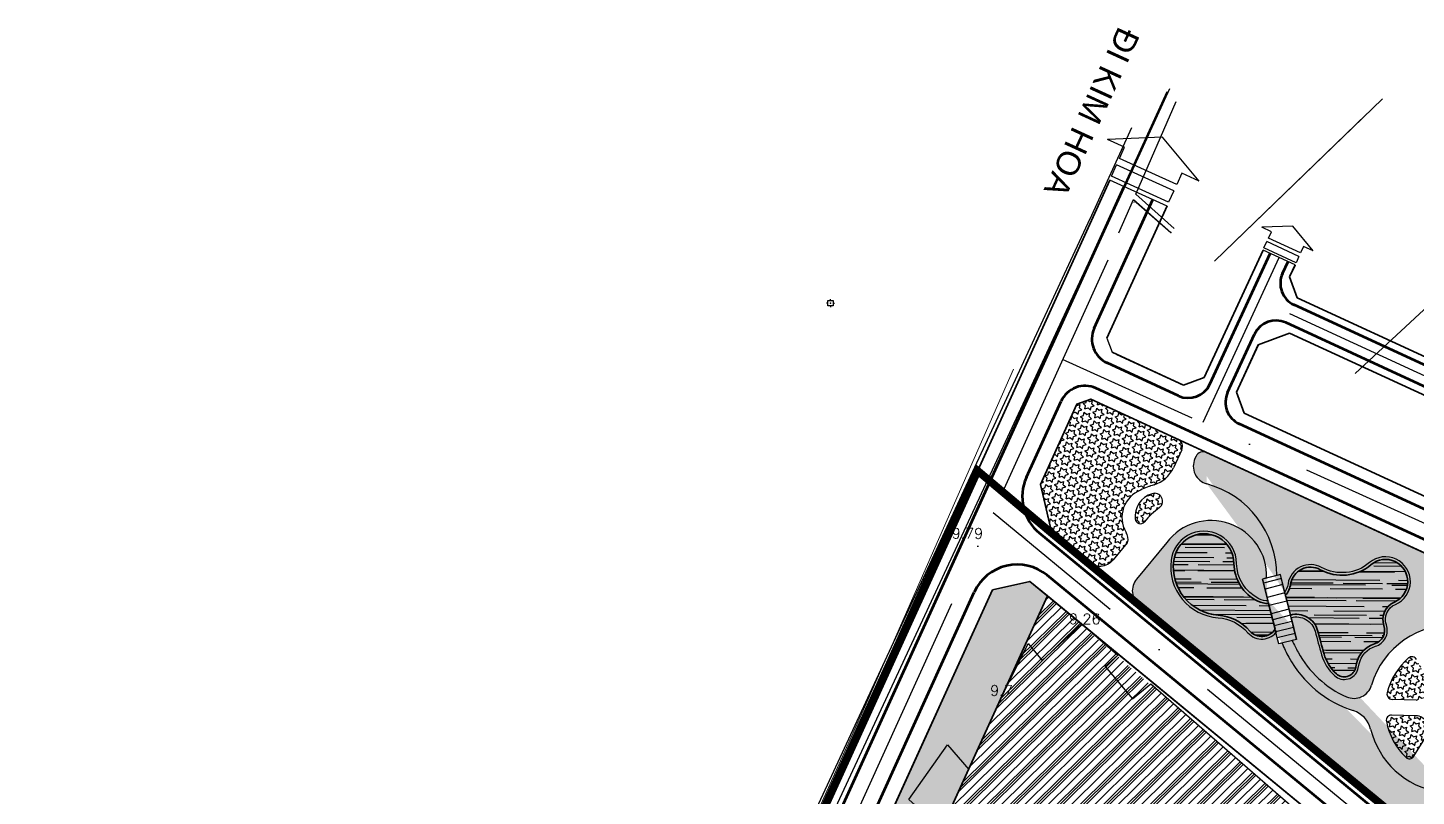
# Model space of a CAD drawing. Extents: x 577299 to 581055, y 2342699 to 2346415.
# Drawn here: x 577640 to 578170, y 2346122 to 2346415 of the extents above; entities that cross this region are included whole.
import ezdxf

# ---------------------------------------------------------------- set-up
doc = ezdxf.new("R2010")
doc.units = 0
doc.header["$LTSCALE"] = 10
doc.header["$MEASUREMENT"] = 0
for name, pattern in [('ACAD_ISO10W100', [18, 12, -3, 0, -3]), ('CENTER', [2, 1.25, -0.25, 0.25, -0.25]), ('DUONGDUT', [0.1875, 0.125, -0.0625])]:
    doc.linetypes.add(name, pattern=pattern)
for name, color, linetype in [('B', 67, 'Continuous'), ('BoCo', 103, 'Continuous'), ('cayxanh', 74, 'Continuous'), ('Cot-An', 251, 'Continuous'), ('dientich', 11, 'Continuous'), ('DUONG', 7, 'Continuous'), ('HTCN', 192, 'Continuous'), ('KYHIEU', 2, 'Continuous'), ('Lop_ao', 140, 'Continuous'), ('Lopcaodo', 7, 'Continuous'), ('Lopduong', 7, 'Continuous'), ('moc', 8, 'Continuous'), ('NEN', 8, 'Continuous'), ('POINT', 8, 'Continuous'), ('THUAbo', 8, 'Continuous'), ('Tim dg', 6, 'CENTER'), ('Vhe', 5, 'Continuous')]:
    doc.layers.add(name, color=color, linetype=linetype)
for name, color, linetype, lineweight in [('r-g-t-ke', 7, 'Continuous', 20), ('whe', 142, 'Continuous', 35), ('wlong-duong', 40, 'Continuous', 53)]:
    doc.layers.add(name, color=color, linetype=linetype, lineweight=lineweight)
doc.styles.add('BIGFONT', font='VHARIAL.TTF', dxfattribs={"height": 10})
doc.styles.add('CHUNHO', font='romans.shx')
pattern_1 = [(318.2146699745364, (579255.8355675586, 2345385.64402831), (1.442671834009721, 1.614372318174636), [1.25, -1.25]), (18.21466997453639, (579255.8355675586, 2345385.64402831), (-0.6767515217007483, 2.056576616664023), [1.25, -1.25]), (78.2146699745364, (579257.0229326254, 2345386.034750987), (-2.11942335571047, 0.4422042984893877), [1.25, -1.25])]
pattern_2 = [(359.5822414465865, (-17089.49387132749, 4285.578996322351), (11.03616359567783, 4.919663920374569), [74.99999999999999, -9.999999999999998, 24.99999999999999, -4.999999999999999]), (359.5822414465865, (-17082.82582009817, 4288.0304434055), (-4.951380630073677, 6.686279223613923), [15, -1.65, 29.99999999999999, -3.749999999999999]), (359.5822414465865, (-17086.96295019053, 4289.810655358597), (26.02373440256408, 3.160339814767193), [39.99999999999999, -6.999999999999998, 20, -4.999999999999999])]

# ---------------------------------------------------------------- blocks, each defined once
blk = doc.blocks.new('dct')
at = {"layer": 'Lopcaodo', "style": 'CHUNHO'}
blk.add_attdef('CAO_DO', (0, 0), '', height=4, dxfattribs=at)
blk = doc.blocks.new('CD')
at = {"layer": 'POINT'}
blk.add_point((0, 0), dxfattribs=at)
blk = doc.blocks.new('dc-2')
at = {"layer": 'KYHIEU'}
for p, q in [((-0.5003374570862054, -0.5000000125728566), (-0.5003374570862054, 0.4999999874271432)), ((-0.5003374570862054, 0.4999999874271432), (0.4996625429137946, 0.4999999874271432)), ((-0.0003374570862053616, 0.4999999874271432), (-0.0003374570862053616, 0.7499999874271432)), ((0.4996625429137946, 0.4999999874271432), (0.4996625429137946, -0.5000000125728568)), ((-0.5003374570862054, -1.25728567557104e-08), (-0.7503374570862054, -1.25728567557104e-08)), ((0.4996625429137946, -0.5000000125728568), (-0.5003374570862054, -0.5000000125728566)), ((-0.0003374570862053616, -0.5000000125728568), (-0.0003374570862053616, -0.7500000125728568)), ((0.4996625429137946, -1.25728567557104e-08), (0.7496625429137946, -1.25728567557104e-08))]:
    blk.add_line(p, q, dxfattribs=at)
blk.add_point((0, 0), dxfattribs=at)
blk = doc.blocks.new('1898')
at = {"layer": 'Vhe', "color": 5}
for p, q in [((12423.54196934628, -118.4557452017194, -0.9760984428329067), (12404.06507459246, -128.3742790229663, -0.9760984428329067)), ((12423.54196934628, -118.4557452017184, -0.9760984428329067), (12404.06507459246, -128.3742790229654, -0.9760984428329067)), ((12423.54196934628, -118.4557452017184, -0.9760984428329067), (12419.1907688026, -124.2033821880637, -0.9760984428329067)), ((12423.02252679349, -127.1041825505187, -0.9760984428329067), (12408.51852498121, -146.2629725049984, -0.9760984428329067)), ((12404.06507459246, -128.3742790229663, -0.9760984428329067), (12400.33556644663, -149.1098091288842, -0.9760984428329067)), ((12424.57511449911, -128.2734364923228, 5.235), (12410.07111268683, -147.4322264467998, 5.235)), ((12428.40687249, -131.1742368547796, 5.235), (12413.90287067773, -150.3330268092566, 5.235)), ((12424.57511449911, -128.2734364923228, 5.235), (12428.40687249, -131.1742368547796, 5.235)), ((12404.68676699032, -143.3621721425425, -0.9760984428329067), (12400.33556644663, -149.1098091288842, -0.9760984428329067)), ((12408.51852498121, -146.2629725049984, -0.9760984428329067), (12404.68676699032, -143.3621721425425, -0.9760984428329067)), ((12413.90287067773, -150.3330268092575, 5.235), (12410.07111268683, -147.4322264467998, 5.235))]:
    blk.add_line(p, q, dxfattribs=at)
at = {"layer": 'Vhe'}
blk.add_line((12429.67756111581, -132.0717324268215, 5.235), (12415.16553987168, -151.2411154998372, 5.235), dxfattribs=at)
at = {"layer": 'Vhe', "color": 5, "elevation": -0.976098442832907}
blk.add_lwpolyline([(12419.1907688026, -124.2033821880637), (12423.02252679349, -127.1041825505187)], dxfattribs=at)

msp = doc.modelspace()

# ---------------------------------------------------------------- hatches: boundary and pattern name
at = {"layer": 'cayxanh'}
h = msp.add_hatch(dxfattribs=at)
h.set_pattern_fill('STARS', color=256, scale=9.999999999999998, angle=-0.4177585534135331, style=0)
h.set_pattern_definition(pattern_1)
edge = h.paths.add_edge_path()
edge.add_arc((578069.0001528959, 2346228.609113977), 11.20125756312435, 111.5257006584895, 209.7725051964968)
edge.add_arc((578054.477876072, 2346220.301379686), 5.529402113543356, -14.248786636534987, 29.772505195250574, ccw=False)
edge.add_line((578059.8371723355, 2346218.940412642), (578054.4176756839, 2346212.358540299))
edge.add_arc((578049.0138140141, 2346216.80806601), 7.000000000010494, 230.5320470859664, 320.5320470859664, ccw=False)
edge.add_line((578044.5642883026, 2346211.404204341), (578030.9966310996, 2346222.575778164))
edge.add_line((578030.9966310996, 2346222.575778163), (578026.6980869276, 2346241.128123628))
edge.add_line((578026.6980869276, 2346241.128123628), (578040.6221934246, 2346271.764259464))
edge.add_line((578040.6221934245, 2346271.764259464), (578045.9100604381, 2346273.731629933))
edge.add_line((578079.1398152709, 2346258.417830992), (578045.9100604381, 2346273.731629933))
edge.add_arc((578077.8841963462, 2346255.693235405), 2.999999999999999, 335.2575767658583, 425.2575767649085)
edge.add_line((578080.6087919341, 2346254.437616481), (578077.4090659699, 2346247.494459545))
edge.add_arc((578066.5106836192, 2346252.516935242), 12, 287.0439313361021, 335.2575767665818)
edge.add_arc((578080.6432074029, 2346206.41798115), 36.21661754630862, 107.0439313365298, 115.7831414926397)
h = msp.add_hatch(dxfattribs=at)
h.set_pattern_fill('STARS', color=256, scale=9.999999999999998, angle=-0.4177585534135331, style=0)
h.set_pattern_definition(pattern_1)
edge = h.paths.add_edge_path()
edge.add_arc((578080.6432074029, 2346206.41798115), 36.21661754630862, 0.02908018003929153, 74.75297722712111)
edge.add_line((578118.2140184888, 2346206.773658396), (578116.8598202844, 2346206.436362708))
edge.add_line((578119.8389175946, 2346200.249900356), (578118.2140184887, 2346206.773658396))
edge.add_arc((578124.3035443935, 2346183.19264821), 7.432219969702514, 14.970974729324098, 105.4113350081189, ccw=False)
edge.add_arc((578767.7722453382, 2346355.260238015), 658.645271435802, 194.9709747297381, 195.777762318551)
edge.add_arc((578150.2457852233, 2346180.776701245), 16.9417312036397, 195.7777623195876, 228.1957113385021)
edge.add_arc((578142.6191218426, 2346172.248027304), 5.500390657223896, 228.1957113346022, 341.6055295784261)
edge.add_line((578147.838478127, 2346170.512337998), (578148.2943068739, 2346172.650999674))
edge.add_arc((578157.1093654891, 2346170.772181174), 9.013058157993562, 106.97235972122371, 167.9681638457425, ccw=False)
edge.add_arc((578152.6077887833, 2346185.521619963), 6.408035755282806, 286.972359718552, 378.9538681779423)
edge.add_arc((578164.5805391632, 2346189.633388707), 6.251087194342817, 113.385964269693, 198.9538681741316, ccw=False)
edge.add_arc((578158.3335008607, 2346204.079150428), 9.487576003592038, 293.3859642636142, 490.1731294273501)
edge.add_arc((578141.7394328541, 2346223.734268315), 16.23569657483529, 241.16842505912211, 310.17312942066576, ccw=False)
edge.add_arc((578129.7243645592, 2346201.907441279), 8.679604839538351, 61.16842506177714, 170.7491279118418)
edge.add_arc((578113.4594026939, 2346204.556612661), 7.799688030414588, 319.8027678580179, 350.7491279089581, ccw=False)
edge.add_line((578122.3284554048, 2346190.357626728), (578124.3912785402, 2346181.972764737))
edge.add_arc((578175.7211880907, 2346204.853222081), 57.83167329956535, 203.7387609080251, 208.6169103150879)
edge.add_arc((578159.2581643588, 2346195.870985865), 39.07769457827701, 208.6169103148852, 246.1803260212792)
edge.add_arc((578146.3032843501, 2346166.525635749), 6.999999999999998, 246.1803260213546, 343.6380935645047)
edge.add_arc((578183.8250565096, 2346155.509479938), 32.10548650564248, 86.04337115464939, 163.6380935663871)
edge.add_arc((578183.8250565093, 2346155.509479937), 32.10548650650272, 74.8219149864468, 86.04337115454463)
edge.add_arc((578194.0636576167, 2346193.250840607), 6.999999999999998, 254.8219149866089, 335.25757676442)
edge.add_line((578200.4210473215, 2346190.321063117), (578203.8046812684, 2346197.663286097))
edge.add_arc((578201.0800856804, 2346198.918905022), 2.999999999999999, 335.2575767656092, 425.2575767653007)
edge.add_line((578202.3357046051, 2346201.643500609), (578090.0381976225, 2346253.395355296))
edge.add_arc((578092.0083594571, 2346248.113413754), 6.999999999999998, 155.2575767675006, 254.7529772270705)
edge.add_arc((578088.7825786979, 2346250.670759709), 2.999999999999999, 65.25757676557194, 155.2575767673208)
edge.add_line((578086.05798311, 2346251.926378633), (578085.6509697525, 2346251.043191244))
h = msp.add_hatch(dxfattribs=at)
h.set_pattern_fill('STARS', color=256, scale=9.999999999999998, angle=-0.4177585534135331, style=0)
h.set_pattern_definition(pattern_1)
edge = h.paths.add_edge_path()
edge.add_arc((578071.7723976672, 2346228.981523048), 9.000249294071224, 106.1393657114784, 186.6998764701709)
edge.add_arc((578064.8199537678, 2346228.164813792), 2, 186.6998764692809, 320.8377741506316)
edge.add_arc((578091.7820324642, 2346206.204662577), 32.77358090608131, 126.91033483037671, 140.8377741528524, ccw=False)
edge.add_arc((578070.2976911601, 2346234.808371595), 2.999999999999999, 306.9103348298107, 470.0218435923043)
h = msp.add_hatch(dxfattribs=at)
h.set_pattern_fill('STARS', color=256, scale=9.999999999999998, angle=-0.4177585534135331, style=0)
h.set_pattern_definition(pattern_1)
edge = h.paths.add_edge_path()
edge.add_arc((578113.4594026932, 2346204.556612661), 7.799688030315282, 244.05375282160048, 271.84683683611183, ccw=False)
edge.add_arc((578116.6784799474, 2346211.172444835), 15.15711242534553, 180.5369600444693, 244.053752817864, ccw=False)
edge.add_arc((578089.0635665576, 2346210.913638003), 12.45901370603451, 0.5369600446737026, 120.2086784279197)
edge.add_arc((578089.2427225332, 2346210.605924434), 12.81508182325971, 120.2086784282464, 172.7450347045518)
edge.add_arc((578095.8886512774, 2346209.759870242), 19.51464722477747, 172.7450347024747, 265.8190035085605)
edge.add_arc((578093.2561243863, 2346173.748153723), 16.59316251841031, 40.73764090049178, 85.81900350681917, ccw=False)
edge.add_arc((578111.1440508538, 2346189.154655186), 7.01484884669059, 220.7376408995817, 327.2027208900288)
edge.add_line((578111.4215437532, 2346205.081828923), (578113.4896081644, 2346196.778819966))
edge.add_line((578112.9778364922, 2346205.469461123), (578111.4215437531, 2346205.081828923))
edge.add_arc((578091.7820324642, 2346206.204662577), 21.20855085957809, 358.0134247795088, 502.8495891248411)
edge.add_line((578074.8776936072, 2346219.012709351), (578063.3456503369, 2346205.007269077))
edge.add_arc((578068.7495120068, 2346200.557743365), 6.999999999999998, 140.5320470859421, 230.5320470862167)
edge.add_line((578273.8521799848, 2346022.609147811), (578064.2999862949, 2346195.153881696))
edge.add_line((578118.8480542677, 2346180.592091189), (578117.5988038044, 2346180.280935264))
edge.add_line((578117.5988038047, 2346180.280935264), (578116.4253099638, 2346184.992360026))
edge.add_arc((578175.721188091, 2346204.853222082), 61.83167329986616, 203.1022873292087, 208.6169103156715)
edge.add_arc((578159.2581643583, 2346195.870985865), 43.07769457832286, 208.6169103154257, 252.1198774820242)
edge.add_arc((578142.9619074198, 2346145.356892074), 9.999999999999998, 13.95281147137003, 72.11987748237694)
edge.add_arc((578183.8250565096, 2346155.509479938), 32.10548650563096, 193.9528114711926, 327.1866918038057)
edge.add_arc((578220.8931049879, 2346131.608565271), 12, 24.29789114360461, 147.1866918028881)
edge.add_line((578229.4111557519, 2346133.006412433), (578230.3089727489, 2346132.995658454))
edge.add_arc((578220.8929288159, 2346131.608335471), 8.632196089849787, 9.32072358741045, 349.3067735775382)
edge.add_arc((578230.3329268701, 2346134.995515), 2, 269.3137485725422, 383.9089402904576)
edge.add_arc((578122.950833953, 2346087.390273982), 119.4613685933994, 23.90894028822649, 24.29789114286682)
edge.add_line((578229.3752245712, 2346130.006627616), (578233.2072673864, 2346129.960727715))
edge.add_arc((578233.1833132654, 2346127.96087117), 2, 20.20592453185558, 89.31374857914973)
edge.add_arc((578122.950833953, 2346087.390273982), 119.4613685933994, 10.67716005192726, 20.20592453353419)
edge.add_arc((578362.9722412291, 2346132.643700825), 124.7888076437661, 190.6771600519674, 231.0450510735249)
edge.add_line((578284.9461909244, 2346031.363002269), (578278.0750602908, 2346023.018148937))
edge.add_arc((578282.630250209, 2346033.269941859), 2.999999999999999, 320.5320470911137, 411.0450510750945)
edge.add_ellipse((578275.7591195754, 2346024.925088527), major_axis=(0.02187359289593699, 2.999920256595803), ratio=1, start_angle=140.9498056396243, end_angle=230.9498056405588)
h = msp.add_hatch(dxfattribs=at)
h.set_pattern_fill('STARS', color=256, scale=9.999999999999998, angle=-0.4177585534135331, style=0)
h.set_pattern_definition([(48.21464620028392, (579556.370419061, 2345085.167860158), (-1.614371719553713, 1.442672503875605), [1.249999999999999, -1.249999999999999]), (108.2146462002839, (579556.370419061, 2345085.167860158), (-2.056576897474435, -0.6767506683468802), [1.25, -1.25]), (168.2146462002839, (579555.9796968764, 2345086.355225386), (-0.4422051779207214, -2.119423172222485), [1.25, -1.25])])
h.paths.add_polyline_path([(577993.5458589662, 2345939.453014708), (577975.4973740315, 2345916.839553862), (577952.2090230398, 2345934.355022863), (577961.8581604532, 2345945.474350109), (577933.6675818441, 2345968.944197607), (577923.3006881773, 2345953.648567187), (577902.6583259583, 2345968.213020093), (578008.4135201827, 2346200.898003968), (578022.6425017347, 2346204.194832709), (578029.3649530881, 2346198.659583664), (577935.1799488356, 2345991.431594949)])
h = msp.add_hatch(dxfattribs=at)
h.set_pattern_fill('STARS', color=256, scale=9.999999999999998, angle=-0.4177585534135331, style=0)
h.set_pattern_definition(pattern_1)
edge = h.paths.add_edge_path()
edge.add_arc((578183.8250565103, 2346155.509479938), 25.60823175998226, 250.6668061523263, 286.2122012290365)
edge.add_arc((578190.4163709956, 2346132.840046638), 2, 286.2122012307616, 388.439503683398)
edge.add_line((578192.1750118665, 2346133.792507811), (578187.7859397837, 2346141.896566816))
edge.add_arc((578183.3893376065, 2346139.515413882), 4.999999999999999, 28.43950368890857, 148.4395036888415)
edge.add_line((578179.1288975866, 2346142.132406591), (578174.3051126557, 2346134.279329166))
edge.add_arc((578176.0092886637, 2346133.232532082), 2, 148.4395036814494, 250.6668061523957)
edge = h.paths.add_edge_path()
edge.add_arc((578197.458464575, 2346147.135103269), 4.999999999999999, 88.43950368877171, 208.4395036879976)
edge.add_line((578193.0618623979, 2346144.753950334), (578197.4509344792, 2346136.649891332))
edge.add_arc((578199.2095753499, 2346137.602352506), 2, 208.4395036934721, 310.6668061569274)
edge.add_arc((578183.8250565103, 2346155.509479938), 25.60823175998226, 310.6668061553433, 346.2122012212297)
edge.add_arc((578206.7530188796, 2346149.883009074), 2, 346.2122012151382, 448.4395036914796)
edge.add_line((578206.8074837427, 2346151.882267333), (578197.5946267329, 2346152.133248911))
edge = h.paths.add_edge_path()
edge.add_arc((578197.8941834765, 2346163.129169326), 4.999999999999999, 148.4395036890227, 268.4395036882332)
edge.add_line((578197.758021319, 2346158.131023684), (578206.9708783325, 2346157.880042104))
edge.add_arc((578207.0253431951, 2346159.879300361), 2, 268.4395036906816, 370.6668061507681)
edge.add_arc((578183.8250565103, 2346155.509479938), 25.60823175998226, 10.66680615040558, 46.21220122572944)
edge.add_arc((578200.1617043952, 2346172.552442377), 2, 46.21220122123034, 148.4395036894175)
edge.add_line((578198.4575283877, 2346173.59923946), (578193.633743457, 2346165.746162035))
edge = h.paths.add_edge_path()
edge.add_line((578175.4751011559, 2346177.226452066), (578179.8641732377, 2346169.122393063))
edge.add_arc((578184.260775415, 2346171.503545997), 4.999999999999999, 208.4395036893701, 328.4395036888177)
edge.add_line((578188.5212154349, 2346168.886553288), (578193.3450003637, 2346176.73963071))
edge.add_arc((578191.6408243559, 2346177.786427794), 2, 328.439503676275, 430.6668061535652)
edge.add_arc((578183.8250565096, 2346155.509479938), 25.60823176051242, 70.66680615217128, 86.04337115485113)
edge.add_arc((578183.8250565103, 2346155.509479938), 25.60823175998226, 86.0433711552387, 106.2122012219513)
edge.add_arc((578177.2337420268, 2346178.178913239), 2, 106.2122012205526, 208.4395036934721)
edge = h.paths.add_edge_path()
edge.add_line((578170.1991785425, 2346174.369068545), (578174.5882506256, 2346166.26500954))
edge.add_arc((578170.1916484484, 2346163.883856606), 4.999999999999999, -91.56049631108488, 28.439503688761704, ccw=False)
edge.add_line((578170.055486291, 2346158.885710964), (578160.8426292766, 2346159.136692543))
edge.add_arc((578160.8970941401, 2346161.1359508), 2, 166.212201228888, 268.4395036876132, ccw=False)
edge.add_arc((578183.8250565103, 2346155.509479938), 25.60823175998226, 130.666806149267, 166.2122012276127, ccw=False)
edge.add_arc((578168.4405376718, 2346173.416607372), 2, 28.439503691862512, 130.6668061456468, ccw=False)
edge = h.paths.add_edge_path()
edge.add_arc((578169.755929542, 2346147.889790548), 4.999999999999999, 328.4395036888039, 448.4395036861645)
edge.add_line((578169.8920916992, 2346152.887936191), (578160.6792346877, 2346153.138917771))
edge.add_arc((578160.6247698248, 2346151.139659514), 2, 88.43950368121044, 190.6668061507681)
edge.add_arc((578183.8250565103, 2346155.509479938), 25.60823175998226, 190.6668061546455, 226.2122012257294)
edge.add_arc((578167.4884086247, 2346138.4665175), 2, 226.2122012236547, 328.4395036894174)
edge.add_line((578169.192584632, 2346137.419720416), (578174.0163695612, 2346145.272797839))
at = {"layer": 'HTCN'}
h = msp.add_hatch(dxfattribs=at)
h.set_pattern_fill('PLASTI', color=256, scale=24.99999999999999, angle=44.58224144658647, style=0)
h.set_pattern_definition([(44.58224144658647, (-17089.49387132749, 4285.578996322351), (-4.387077063733642, 4.451522754840438), []), (44.58224144658647, (-17090.0422559604, 4286.135436666897), (-4.387077063733642, 4.451522754840438), []), (44.58224144658647, (-17090.59064059355, 4286.691877011443), (-4.387077063733642, 4.451522754840438), []), (44.58224144658647, (-17092.2357944923, 4288.361198044266), (-4.387077063733642, 4.451522754840438), [])])
h.paths.add_polyline_path([(578029.3649530862, 2346198.659583665), (577988.9816783734, 2346109.803506021), (578106.3485738428, 2346004.802418965), (578125.9419725817, 2346027.800785487), (578148.4067552942, 2346056.171719138), (578136.6978957565, 2346067.203402829), (578146.5827265701, 2346081.694813093), (578137.789494364, 2346087.35298583), (578130.2585092057, 2346094.461088674), (578125.9078783621, 2346099.444336927), (578133.8200529872, 2346108.521338251)])
at = {"layer": 'Lop_ao'}
h = msp.add_hatch(dxfattribs=at)
h.set_pattern_fill('AR-RROOF', color=130, scale=4.999999999999999, angle=-0.4177585534135331, style=0)
h.set_pattern_definition(pattern_2)
edge = h.paths.add_edge_path()
edge.add_arc((578113.4594026932, 2346204.556612661), 8.799688030571227, 244.0537528209879, 271.8468368346515)
edge.add_line((578113.742997298, 2346195.761495633), (578116.2000866452, 2346185.896602281))
edge.add_arc((578111.1440508538, 2346189.154655186), 6.014848846640188, 220.7376408994883, 327.20272089048177, ccw=False)
edge.add_arc((578093.2561243868, 2346173.748153724), 17.59316251763934, 40.73764090032822, 85.819003507701)
edge.add_arc((578095.8886512776, 2346209.759870241), 18.51464722495417, 172.7450347016839, 265.81900350808155, ccw=False)
edge.add_arc((578089.2427225334, 2346210.605924433), 11.81508182355287, 120.2086784275152, 172.7450347011119, ccw=False)
edge.add_arc((578089.0635665576, 2346210.913638003), 11.45901370619892, 0.5369600436358724, 120.2086784278226, ccw=False)
edge.add_arc((578116.6784799476, 2346211.172444835), 16.15711242513333, 180.5369600435531, 244.0537528174225)
h = msp.add_hatch(dxfattribs=at)
h.set_pattern_fill('AR-RROOF', color=130, scale=4.999999999999999, angle=-0.4177585534135331, style=0)
h.set_pattern_definition(pattern_2)
edge = h.paths.add_edge_path()
edge.add_arc((578124.3035443935, 2346183.19264821), 8.432219969833085, 14.97097472962279, 105.4113350072786)
edge.add_line((578122.0627085625, 2346191.321669578), (578120.1808438393, 2346198.877111067))
edge.add_arc((578113.4594026939, 2346204.556612661), 8.799688030462628, 319.8027678590846, 350.7491279094838)
edge.add_arc((578129.7243645589, 2346201.907441279), 7.679604839425573, 61.168425060559, 170.7491279114815, ccw=False)
edge.add_arc((578141.7394328536, 2346223.734268315), 17.23569657478636, 241.1684250604997, 310.1731294223251)
edge.add_arc((578158.3335008598, 2346204.079150428), 8.487576003865861, -66.61403573215802, 130.1731294223811, ccw=False)
edge.add_arc((578164.5805391632, 2346189.633388707), 7.251087194112972, 113.385964268114, 198.9538681762504)
edge.add_arc((578152.6077887833, 2346185.521619963), 5.408035755353763, -73.02764028094663, 18.953868176624326, ccw=False)
edge.add_arc((578157.1093654889, 2346170.772181174), 10.01305815772209, 106.9723597187791, 167.9681638440651)
edge.add_line((578147.3162749491, 2346172.859454836), (578146.8726151788, 2346170.777887682))
edge.add_arc((578142.6191218426, 2346172.248027304), 4.50039065741827, 228.1957113389819, 340.9332581573511, ccw=False)
edge.add_arc((578150.2457852233, 2346180.776701244), 15.9417312035361, 195.7777623172733, 228.1957113371423, ccw=False)
edge.add_arc((578767.7722453419, 2346355.260238011), 657.6452714379593, 194.9709747293857, 195.777762318225, ccw=False)

# ---------------------------------------------------------------- linework, layer by layer
at = {"layer": 'B'}
for p, q in [((578118.2140184888, 2346206.773658396), (578111.4215437532, 2346205.081828923)), ((578112.9778364922, 2346205.469461123), (578111.4215437532, 2346205.081828923)), ((578117.5988038044, 2346180.2809352647), (578111.4215437534, 2346205.0818289225)), ((578111.4215437532, 2346205.081828923), (578113.489608164, 2346196.778819966)), ((578118.5933402204, 2346205.250731103), (578111.8008654846, 2346203.55890163)), ((578118.2140184888, 2346206.773658396), (578116.859820284, 2346206.436362708)), ((578124.3912785401, 2346181.9727647374), (578118.2140184891, 2346206.7736583953)), ((578119.8389175946, 2346200.249900356), (578118.2140184888, 2346206.773658396)), ((578119.1698242482, 2346202.936222899), (578112.3773495124, 2346201.244393427)), ((578119.958988006, 2346199.767833309), (578113.1665132702, 2346198.076003837)), ((578120.7261644867, 2346196.68771977), (578113.933689751, 2346194.995890297)), ((578121.5088584018, 2346193.545305756), (578114.716383666, 2346191.853476284)), ((578122.0853424291, 2346191.230797553), (578115.2928676936, 2346189.53896808)), ((578122.6618264571, 2346188.916289349), (578115.8693517211, 2346187.224459876)), ((578122.3284554048, 2346190.357626728), (578124.39127854, 2346181.972764737)), ((578123.2383104847, 2346186.601781146), (578116.4458357487, 2346184.909951673)), ((578123.8147945125, 2346184.287272941), (578117.0223197765, 2346182.595443469)), ((578124.39127854, 2346181.972764737), (578117.5988038043, 2346180.280935265)), ((578124.39127854, 2346181.972764737), (578122.7826258377, 2346181.572091027))]:
    msp.add_line(p, q, dxfattribs=at)
at = {"layer": 'B', "elevation": 2.105647287414554e-10}
msp.add_lwpolyline([(578118.8480542677, 2346180.592091189), (578117.5988038047, 2346180.280935264), (578116.4253099633, 2346184.992360026)], dxfattribs=at)
at = {"layer": 'BoCo'}
for p, q in [((578040.6221934245, 2346271.764259464), (578045.9100604379, 2346273.731629933)), ((578026.6980869276, 2346241.128123628), (578040.6221934245, 2346271.764259464)), ((578080.6087919341, 2346254.437616481), (578077.4090659702, 2346247.494459545)), ((578086.05798311, 2346251.926378633), (578085.6509697526, 2346251.043191244)), ((578030.9966310996, 2346222.575778163), (578026.6980869276, 2346241.128123628)), ((578074.8776936072, 2346219.012709351), (578063.3456503372, 2346205.007269077)), ((578273.8521799848, 2346022.609147811), (578064.2999862952, 2346195.153881696)), ((578170.055486291, 2346158.885710964), (578160.8426292767, 2346159.136692543)), ((578169.8920916992, 2346152.887936191), (578160.6792346882, 2346153.138917771)), ((578169.192584632, 2346137.419720416), (578174.0163695612, 2346145.27279784))]:
    msp.add_line(p, q, dxfattribs=at)
at = {"layer": 'BoCo', "extrusion": (-0.01364012476614636, 0.01623384293383054, 0.9997751793978302)}
for p, q in [((578079.1398152709, 2346258.417830992), (578045.9100604379, 2346273.731629933)), ((578202.3357046051, 2346201.643500609), (578090.0381976224, 2346253.395355296))]:
    msp.add_line(p, q, dxfattribs=at)
at = {"layer": 'BoCo'}
msp.add_lwpolyline([(578064.8902038364, 2346239.029118283, 0.4570274375645652), (578059.2774183326, 2346223.047045694, -0.1944767242482871), (578059.8371723355, 2346218.940412642), (578054.4176756837, 2346212.358540298, -0.414213562370292), (578044.5642883026, 2346211.404204341), (578030.9966310996, 2346222.575778163)], format="xyb", dxfattribs=at)
for points, elevation in [([(578113.7107694955, 2346196.760976183, -0.1218682096488495), (578110.046822832, 2346197.543094852, -0.2844650138434986), (578101.5220331354, 2346211.030398691, 0.5754419810154071), (578082.7948032198, 2346221.680700218, 0.2333345619996317), (578076.5302381339, 2346212.224276229, 0.4300162836739367), (578094.4658888904, 2346190.297157083, -0.199281451225934), (578105.828859396, 2346184.576790606, 0.5011179212983063), (578117.0406789726, 2346185.354933989, 0.5011179212983063)], 2.10559753382672e-10), ([(578122.3284554048, 2346190.357626728, -0.416466458358252), (578131.4834911576, 2346185.112611268, 0.003520289488800902), (578133.9423574838, 2346176.170129838, 0.1424009803055123), (578138.9526259596, 2346168.147892511, 0.5396260364805793), (578147.838478127, 2346170.512337998), (578148.2943068733, 2346172.650999674, -0.2726116231913431), (578154.4783606539, 2346179.392681792, 0.4243795972483971), (578158.66838341, 2346187.602993313, -0.3917341693621681), (578162.0993385268, 2346195.370960887, 1.158379992714285), (578152.2130711621, 2346211.328594457, -0.310530759341968), (578133.909987008, 2346209.511131494, 0.5182439473679409), (578121.1576473564, 2346203.302753622, -0.1358556512925619), (578119.417016631, 2346199.522531856, -0.1358556512925619)], 2.105594953946104e-10)]:
    msp.add_lwpolyline(points, format="xyb", dxfattribs=dict(at, elevation=elevation))
for centre, radius, start, end in [((578077.8841963462, 2346255.693235405, -8.360216907316189e-08), 2.999999999999999, 335.2575767599434, 65.25757676879283), ((578088.7825786979, 2346250.670759709, -2.251154402827072e-07), 2.999999999999999, 65.25757676879283, 155.2575767599434), ((578066.5106836192, 2346252.516935242), 12, 287.0439313287566, 335.2575767599434), ((578092.0083594571, 2346248.113413754), 6.999999999999998, 155.2575767599434, 254.7529772282455), ((578080.6432074029, 2346206.41798115), 36.21661754630862, 107.0439313287565, 115.7831414817249), ((578080.6432074029, 2346206.41798115), 36.21661754630862, 0.02908017863886376, 74.7529772282455), ((578071.7723976672, 2346228.981523048), 9.000249294071224, 106.1393657243605, 186.6998764772497), ((578070.2976911601, 2346234.808371595), 2.999999999999999, 306.9103348250221, 110.0218435891374), ((578091.7820324642, 2346206.204662577), 32.77358090608131, 126.910334825022, 140.8377741669505), ((578064.8199537678, 2346228.164813792), 2, 186.6998764772497, 320.8377741669505), ((578091.7820324642, 2346206.204662577), 21.20855085957809, 358.0134247824051, 142.8495891342621), ((578068.7495120068, 2346200.557743365, 3.233824783733621e-08), 6.999999999999998, 140.5320470773095, 230.5320470866985), ((578183.8250565096, 2346155.509479938), 32.10548650564248, 86.04337116169232, 163.6380935769272), ((578175.721188091, 2346204.853222082), 61.83167329986616, 203.1022873351315, 208.6169103057113), ((578175.7211880907, 2346204.853222081), 57.83167329956535, 203.7387609141463, 208.6169103057113), ((578159.2581643588, 2346195.870985865), 39.07769457827701, 208.6169103057113, 246.1803260230654), ((578159.2581643583, 2346195.870985865), 43.07769457832286, 208.6169103057113, 252.1198774857347), ((578183.8250565103, 2346155.509479938), 25.60823175998226, 130.6668061358858, 166.212201228558), ((578168.4405376718, 2346173.416607372), 2, 28.43950368794449, 130.6668061358858), ((578146.3032843501, 2346166.525635749), 6.999999999999998, 246.1803260230654, 343.6380935705272), ((578160.8970941401, 2346161.1359508), 2, 166.212201228558, 268.4395036857398), ((578142.9619074198, 2346145.356892074), 9.999999999999998, 13.95281147552595, 72.11987748573473), ((578160.6247698248, 2346151.139659514), 2, 88.43950368573978, 190.6668061598962), ((578183.8250565103, 2346155.509479938), 25.60823175998226, 190.6668061598962, 226.2122012282137), ((578169.755929542, 2346147.889790548), 4.999999999999999, 328.4395036898656, 88.43950368573978), ((578183.8250565096, 2346155.509479938), 32.10548650563096, 193.9528114755259, 327.1866918072291), ((578167.4884086247, 2346138.4665175), 2, 226.2122012282137, 328.4395036898656)]:
    msp.add_arc(centre, radius, start, end, dxfattribs=at)
at = {"layer": 'dientich'}
msp.add_lwpolyline([(578029.3649530862, 2346198.659583665), (577988.9816783734, 2346109.803506021), (578106.3485738428, 2346004.802418965), (578125.9419725817, 2346027.800785487), (578148.4067552942, 2346056.171719138), (578136.6978957565, 2346067.203402829), (578146.5827265701, 2346081.694813093), (578137.789494364, 2346087.35298583), (578130.2585092057, 2346094.461088674), (578125.9078783621, 2346099.444336927), (578135.8467626101, 2346110.98273732)], close=True, dxfattribs=at)
at = {"layer": 'dientich', "extrusion": (-1.381174473628854e-05, 2.811900348554129e-05, 0.9999999995092786), "elevation": 0.3565419378056305}
msp.add_lwpolyline([(577976.539780377, 2346120.934678265), (577991.2630098156, 2346141.754858016), (577999.3964068918, 2346132.318291639), (578012.268798885, 2346160.709170549), (578022.0357950378, 2346180.418465695), (578027.3758610219, 2346173.963349874), (578042.4832178832, 2346187.943546355), (578056.1947883384, 2346176.042233797), (578051.4058238864, 2346171.639105483), (578061.870989715, 2346159.297731613), (578068.8635190986, 2346165.126552695), (578133.7646366192, 2346108.569805519), (578125.9100596777, 2346099.448775752), (578130.257658114, 2346094.462006151), (578136.1103826683, 2346088.894767358), (578146.5818754851, 2346081.695730565), (578136.6970446765, 2346067.204320296), (578148.4059042198, 2346056.172636598), (578126.2301651614, 2346027.356593788), (578106.3477227844, 2346004.803336407)], close=True, dxfattribs=at)
at = {"layer": 'DUONG', "extrusion": (0.002985593538664525, 0.01006426586085886, 0.9999448968737746)}
for p, q in [((578074.9072453012, 2346391.073701173), (578051.4605879744, 2346339.760067582)), ((578061.436100479, 2346377.231823897), (578045.5484849308, 2346342.461354422)), ((578045.5623364134, 2346342.496491588), (577775.5293727999, 2345760.648064682)), ((578045.5645603887, 2346342.496262748), (577775.5322259846, 2345760.648656583)), ((578045.5645603887, 2346342.496262748), (577775.5322259846, 2345760.648656583)), ((578051.4583631414, 2346339.760295304), (577781.4253995288, 2345757.911868399)), ((578051.4605879744, 2346339.760067582), (577781.428253571, 2345757.912461418)), ((578051.4605879744, 2346339.760067582), (577781.428253571, 2345757.912461418))]:
    msp.add_line(p, q, dxfattribs=at)
at = {"layer": 'Lopduong'}
for points in [[(577931.1491989812, 2346091.631754795), (577994.5980042105, 2346231.69875554)], [(578001.240668633, 2346228.735473183), (577937.4792200073, 2346088.868527912), (577911.136961198, 2346031.051057673), (577858.1957128712, 2345911.750891643), (577790.9216687782, 2345768.666596651), (577786.3297140924, 2345759.911844789), (577786.3126410814, 2345758.118921614), (577785.2292072626, 2345754.771732172)]]:
    msp.add_lwpolyline(points, dxfattribs=at)
at = {"layer": 'POINT', "extrusion": (0.002985593538664527, 0.01006426586085886, 0.9999448968737746)}
msp.add_point((578076.4233661441, 2346337.283510374, 4.086161941100751), dxfattribs=at)
at = {"layer": 'r-g-t-ke', "linetype": 'Continuous', "extrusion": (-8.808610510276466e-05, -0.0001148996954278032, 0.999999989519449), "elevation": 1.012935231941071}
msp.add_lwpolyline([(578016.4962009647, 2346285.21896085), (577959.7341270931, 2346156.322761429), (577910.0462780048, 2346045.894856372), (577865.706609375, 2345949.888906868), (577805.343369293, 2345819.188106474), (577783.1103715493, 2345773.813740904), (577778.3654070765, 2345762.729584385)], dxfattribs=at)
at = {"layer": 'r-g-t-ke', "linetype": 'DUONGDUT', "ltscale": 30, "const_width": 2.999999999999999}
msp.add_lwpolyline([(580001.0169058503, 2344300.694700704), (579669.83228973, 2344596.089118017), (579647.1131021655, 2344618.972984772), (579119.2098575935, 2345236.078595793), (579042.8935539951, 2345321.469701244), (578991.4687734293, 2345379.009422812), (578900.9748679677, 2345480.263994372), (578900.9748679677, 2345480.263994372), (578900.9748679677, 2345480.263994372), (578900.9748679677, 2345480.263994372), (578900.9748679677, 2345480.263994372), (578900.9748679674, 2345480.263994371), (578862.137930877, 2345517.788374347), (578441.7438208954, 2345871.968095297), (578277.4953215199, 2346019.609394501), (578162.3669369859, 2346114.40580833), (578072.582453453, 2346188.334119678), (578049.9283395938, 2346206.987458391), (578030.9966310996, 2346222.575778163), (578002.7274680533, 2346246.390910191), (577662.1292950544, 2345496.999062592), (577641.8619476918, 2345453.155594463)], dxfattribs=at)
at = {"layer": 'THUAbo', "extrusion": (0.002985593538664525, 0.01006426586085886, 0.9999448968737746)}
for p, q in [((578075.9434872102, 2346392.138460963), (578051.9153651316, 2346339.552276287)), ((578063.0845900213, 2346351.943166904), (578078.5128931459, 2346387.331259193)), ((578063.0867648406, 2346351.942873945), (578078.5150155826, 2346387.330897905)), ((578157.228450513, 2346388.360078206), (578093.14410805, 2346326.442765051)), ((578151.0126694359, 2346382.351938233), (578093.145531903, 2346326.441492529)), ((578077.6702348869, 2346338.910501537), (578063.0845900213, 2346351.943166904)), ((578077.6716037476, 2346338.909157283), (578063.0867648406, 2346351.942873945)), ((578056.6516749118, 2346337.187908877), (578062.2211349439, 2346349.962649169)), ((578056.6538715726, 2346337.187644406), (578062.2233126948, 2346349.962360034)), ((578062.1931563423, 2346349.869910128), (578076.4209941579, 2346337.283546152)), ((578062.1945195657, 2346349.86855852), (578076.4231919895, 2346337.283283209)), ((578207.1563042006, 2346339.770422364), (578146.7380869605, 2346283.484291858)), ((578206.9863689067, 2346339.609476399), (578146.7394868203, 2346283.482988038))]:
    msp.add_line(p, q, dxfattribs=at)
at = {"layer": 'Tim dg', "linetype": 'ACAD_ISO10W100', "ltscale": 0.8}
for p, q in [((577655.0497408335, 2345452.420722635), (578064.092004735, 2346352.404815889)), ((578275.8056522999, 2346010.313861704), (578008.6067003631, 2346230.324787122))]:
    msp.add_line(p, q, dxfattribs=at)
at = {"layer": 'Tim dg', "linetype": 'ACAD_ISO10W100', "ltscale": 0.8, "extrusion": (-8.808610510276466e-05, -0.0001148996954278032, 0.999999989519449)}
msp.add_line((578088.7349433878, 2346264.902954442), (578117.7356917448, 2346327.796944328), dxfattribs=at)
at = {"layer": 'Tim dg', "linetype": 'ACAD_ISO10W100', "ltscale": 0.8, "extrusion": (-0.0027963115228128, 0.003152623449012239, 0.9999911207642076)}
for p, q in [((578339.8736844817, 2346205.718843402), (578110.3013593152, 2346311.670965821)), ((578346.998468033, 2346147.431407593), (578035.1164603089, 2346288.911695465))]:
    msp.add_line(p, q, dxfattribs=at)
at = {"layer": 'Tim dg'}
msp.add_line((578052.0694951669, 2346296.950873143), (578054.0468583223, 2346291.634408788), dxfattribs=at)
at = {"layer": 'whe'}
for p, q in [((577788.2305916394, 2345774.450003684), (578053.167417632, 2346357.370034578)), ((578052.0694951669, 2346296.950873143), (578075.0562533501, 2346347.526861363)), ((578040.6221934245, 2346271.764259464), (578045.9100604379, 2346273.731629933)), ((578026.6980869276, 2346241.128123628), (578040.6221934245, 2346271.764259464)), ((578030.9966310996, 2346222.575778163), (578026.6980869276, 2346241.128123628)), ((578281.1965280576, 2346016.561830618), (578030.9966310996, 2346222.575778163)), ((578008.4135201827, 2346200.898003968), (578022.6425017347, 2346204.194832709)), ((578268.454458091, 2346001.793904101), (578022.6425017347, 2346204.194832709)), ((577806.9874702764, 2345757.715827257), (578008.4135201827, 2346200.898003968)), ((577935.1799488359, 2345991.431594948), (578029.3649530862, 2346198.659583665)), ((578120.1808438392, 2346198.877111067), (578122.0627085625, 2346191.321669578)), ((578113.742997298, 2346195.761495633), (578116.2000866451, 2346185.896602281))]:
    msp.add_line(p, q, dxfattribs=at)
at = {"layer": 'whe', "extrusion": (-8.808610510276466e-05, -0.0001148996954278032, 0.999999989519449)}
for p, q in [((578089.2002652478, 2346282.032124637), (578111.6086964989, 2346330.629341201)), ((578111.6086964989, 2346330.629341201), (578089.2002652478, 2346282.032124637)), ((578121.741390463, 2346320.387368277, 321.528928960715), (578123.8348198379, 2346324.927393394, 321.5296350102655)), ((578124.6776416067, 2346312.426311261, 321.5282728806087), (578121.741390463, 2346320.387368277, 321.528928960715)), ((578121.767766427, 2346320.421773138), (578123.862502746, 2346324.964632628)), ((578342.586919375, 2346211.690870879), (578124.6776416067, 2346312.426311261)), ((578121.7490620483, 2346298.910638194, 321.5264619667039), (578109.8074765387, 2346294.506261611, 321.5249040174034)), ((578303.464075207, 2346215.063642734, 321.5328345402776), (578121.7490620483, 2346298.910638194, 321.5264619667039)), ((578109.8074765387, 2346294.506261611, 321.5249040174034), (578101.4328001004, 2346276.344081494, 321.522079495781)), ((578101.4597369167, 2346276.379217931), (578109.8344133548, 2346294.541398048)), ((578081.2392082412, 2346279.095873581), (578054.0468583223, 2346291.634408788)), ((578081.2392082412, 2346279.095873581), (578055.8121558891, 2346290.820420819)), ((578089.2002652478, 2346282.032124637), (578081.2392082412, 2346279.095873581)), ((578101.4328001004, 2346276.344081494, 321.522079495781), (578104.3690512436, 2346268.383024479, 321.5214234156748)), ((578104.3690512436, 2346268.383024479, 321.5214234156748), (578288.8083914407, 2346183.27982753, 321.5278916274387)), ((578288.8353282299, 2346183.314963931), (578104.3959880602, 2346268.418160916))]:
    msp.add_line(p, q, dxfattribs=at)
at = {"layer": 'whe', "extrusion": (-0.01364012476614636, 0.01623384293383054, 0.9997751793978302)}
msp.add_line((578210.4543822838, 2346197.902040636), (578045.9100604379, 2346273.731629933), dxfattribs=at)
at = {"layer": 'whe'}
msp.add_lwpolyline([(578887.0311629353, 2345534.185938136), (578886.9317020308, 2345528.637722753), (578875.6488501881, 2345518.156058848), (578862.1379308775, 2345517.788374347), (578503.9259816557, 2345815.964965404), (578281.1965280576, 2346016.561830618), (578030.9966310996, 2346222.575778163), (578026.6980869276, 2346241.128123628), (578040.6221934245, 2346271.764259464), (578045.9100604379, 2346273.731629933), (578223.8406918847, 2346191.722114222), (578238.3370337132, 2346181.654024627), (578250.6617791657, 2346169.352565443), (578668.5132291426, 2345752.291006031), (578887.0311629353, 2345534.185938136), (578886.9317020308, 2345528.637722753)], close=True, dxfattribs=at)
for points, elevation in [([(578113.742997298, 2346195.761495633, -0.1218682096490477), (578109.6092950939, 2346196.643889937, -0.2844650138441769), (578100.5220770494, 2346211.021027106, 0.5754419810087719), (578083.2979540699, 2346220.816501617, 0.2333345619901673), (578077.5222321432, 2346212.097991293, 0.430016283675365), (578094.5387963005, 2346191.294495796, -0.1992814512271701), (578106.5865651676, 2346185.229386931, 0.5011179212978042), (578116.2000866451, 2346185.896602281)], 2.105597649804792e-10), ([(578122.0627085625, 2346191.321669578, -0.4164664583624106), (578132.4495479744, 2346185.370940954, 0.00352028948891533), (578134.9046810828, 2346176.442036608, 0.1424009803077418), (578139.6192142281, 2346168.893318617, 0.5358444971136939), (578146.8726151786, 2346170.777887681), (578147.3162749491, 2346172.859454836, -0.2726116231993899), (578154.186450318, 2346180.349127481, 0.4243795972433871), (578157.7226030088, 2346187.27818655, -0.391734169372556), (578161.7024154705, 2346196.288812774, 1.158379992610946), (578152.8581705734, 2346210.564495806, -0.3105307593417611), (578133.4277504857, 2346208.635090435, 0.5182439473719691), (578122.144641276, 2346203.141996034, -0.1358556512893764), (578120.1808438392, 2346198.877111067, -0.1358556512893764)], 2.105594870538814e-10)]:
    msp.add_lwpolyline(points, format="xyb", dxfattribs=dict(at, elevation=elevation))
at = {"layer": 'whe', "elevation": 2.109251488134986e-10}
msp.add_lwpolyline([(577993.5458589662, 2345939.453014708), (577975.4973740315, 2345916.839553862), (577952.2090230398, 2345934.355022863), (577961.8581604532, 2345945.474350109), (577933.6675818441, 2345968.944197607), (577923.3006881773, 2345953.648567187), (577902.6583259583, 2345968.213020093), (578008.4135201827, 2346200.898003968), (578022.6425017347, 2346204.194832709), (578029.3649530881, 2346198.659583664), (577935.1799488356, 2345991.431594949)], close=True, dxfattribs=at)
at = {"layer": 'wlong-duong'}
for p, q in [((577793.7875635985, 2345772.175707926), (578058.6297111828, 2346354.887425234)), ((578047.218849095, 2346300.779243185), (578069.5542982856, 2346349.922206544)), ((578021.3639694697, 2346243.89274893), (578034.5754446217, 2346272.960937072)), ((578279.2362095981, 2346014.289841924), (578026.3092125796, 2346222.549276601)), ((578272.375095004, 2346006.337881486), (578029.2711022585, 2346206.509079873)), ((577801.432269895, 2345759.994020882), (578001.4425840608, 2346200.061263614))]:
    msp.add_line(p, q, dxfattribs=at)
at = {"layer": 'wlong-duong', "extrusion": (-8.808610510276466e-05, -0.0001148996954278032, 0.999999989519449)}
for p, q in [((578091.2964915526, 2346279.413759638), (578114.3318054974, 2346329.370498147)), ((578119.0434393901, 2346321.677974628), (578121.1393937485, 2346326.223475683)), ((578341.3570938467, 2346209.000948688), (578123.4478161058, 2346309.736389106)), ((578306.5364408977, 2346216.970406612), (578120.3078732926, 2346302.926303138)), ((578098.1073091466, 2346276.273255914), (578108.3662877828, 2346298.521926556)), ((578079.3549060423, 2346275.009383055), (578052.1353333788, 2346287.560470814)), ((578208.7433445994, 2346203.645170411), (578047.8702385311, 2346277.902668872)), ((578286.9510260315, 2346179.228473405), (578102.5116858624, 2346264.331670391))]:
    msp.add_line(p, q, dxfattribs=at)
for centre, start, end in [((578127.2161238937, 2346317.890569657, -304.7880390022641), 155.2453251557927, 245.2453251626374), ((578116.5384111607, 2346294.733789856, -304.788039002264), 65.2453251626374, 155.2453251557927), ((578083.1226524572, 2346283.1628318, -304.7880390022641), 245.2453251626374, 335.2453251557927), ((578106.27943226, 2346272.485119067, -304.7880390022642), 155.2453251557927, 245.2453251626374)]:
    msp.add_arc(centre, 8.999999999999998, start, end, dxfattribs=at)
at = {"layer": 'wlong-duong'}
for centre, radius, start, end in [((578056.3226716805, 2346296.641560944, -1.681544514386824e-09), 9.999999999999998, 155.5582303868845, 245.2453253279333), ((578043.6792672072, 2346268.82325483), 9.999999999999998, 65.22240120388346, 155.5582303868845), ((578037.7508501234, 2346236.444920894), 18, 155.5582303868845, 230.5320470866985), ((578017.8294647145, 2346192.613435579), 18, 50.53204708669853, 155.5582303868845)]:
    msp.add_arc(centre, radius, start, end, dxfattribs=at)

# ---------------------------------------------------------------- block references
at = {"layer": 'Cot-An'}
ref = msp.add_blockref('dct', (577997.5810839012, 2346220.707817782, 9.790000000000024), dxfattribs=dict(at, rotation=359.5822414465865))
ref.add_attrib('CAO_DO', '9.79', (577992.8179169165, 2346220.552066643, 9.790000000000024), dxfattribs={"layer": 'Lopcaodo', "height": 3.999999999999999, "rotation": 359.5822414583093, "style": 'CHUNHO'})
ref = msp.add_blockref('dct', (578042.3311563847, 2346188.049668069, 9.260000000000026), dxfattribs=dict(at, rotation=359.5822414465865))
ref.add_attrib('CAO_DO', '9.26', (578037.5679894004, 2346187.89391693, 9.260000000000025), dxfattribs={"layer": 'Lopcaodo', "height": 3.999999999999999, "rotation": 359.5822414583093, "style": 'CHUNHO'})
ref = msp.add_blockref('dct', (578012.2659829501, 2346160.705152342, 9.700000000000026), dxfattribs=dict(at, rotation=359.5822414465865))
ref.add_attrib('CAO_DO', '9.7', (578007.5028159656, 2346160.549401203, 9.700000000000026), dxfattribs={"layer": 'Lopcaodo', "height": 3.999999999999999, "rotation": 359.5822414583093, "style": 'CHUNHO'})
at = {"layer": 'moc', "extrusion": (0.002985593538664525, 0.01006426586085886, 0.9999448968737746), "xscale": 1.999999999935148, "yscale": 2.000000000151099, "zscale": 2.000000000008303, "rotation": 359.6023588357085}
msp.add_blockref('dc-2', (577944.0307648433, 2346174.243263309, 25334.75939173092), dxfattribs=at)
at = {"layer": 'NEN', "extrusion": (0.002985593538664527, 0.01006426586085886, 0.9999448968737746), "rotation": 40.51887121190193}
msp.add_blockref('CD', (578073.8344793915, 2346201.038965178, 25344.14939173091), dxfattribs=at)
at = {"layer": 'Vhe', "color": 3, "linetype": 'Continuous', "extrusion": (-0.04730536999280129, -0.104082351068037, 0.9934430361958325), "xscale": 0.9982131272696992, "yscale": 0.9982131274735169, "zscale": 0.9982131273261864, "rotation": 307.1272381846847}
msp.add_blockref('1898', (-451958.649100645, 2369659.658193572, -271564.6361249386), dxfattribs=at)
at = {"layer": 'Vhe', "color": 3, "linetype": 'Continuous', "extrusion": (-0.04797372459691934, -0.103775987503405, 0.9934430361958315), "xscale": 0.5614867053020284, "yscale": 0.561486705416554, "zscale": 0.5614867053339457, "rotation": 307.1272381832966}
msp.add_blockref('1898', (-463940.0178514445, 2362407.89815062, -271229.8845541595), dxfattribs=at)

# ---------------------------------------------------------------- texts
at = {"layer": 'Tim dg', "color": 160, "linetype": 'Continuous', "ltscale": 0.3, "style": 'BIGFONT'}
msp.add_text('§i Kim Hoa', height=8.999999999999998, rotation=245.3794086329857, dxfattribs=at).set_placement((578056.6341595738, 2346416.421273637))

doc.saveas('drawing.dxf')
